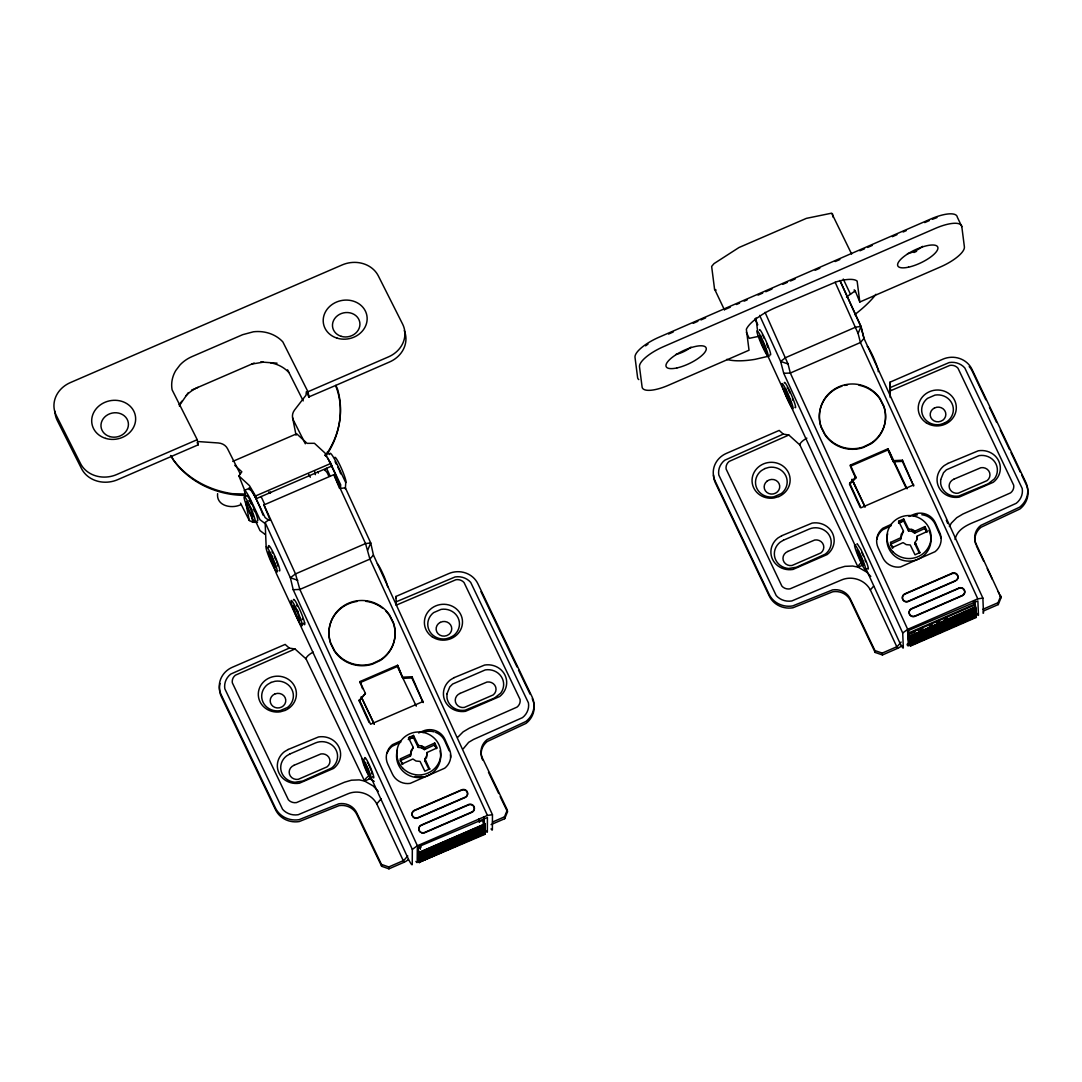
<?xml version="1.0" encoding="UTF-8"?>
<svg xmlns="http://www.w3.org/2000/svg" width="1082" height="1082" viewBox="0 0 1082 1082"><rect width="100%" height="100%" fill="white"/><g stroke="black" fill="none" stroke-linecap="round" stroke-linejoin="round"><path stroke-width="1.5" d="M249.279 489.754L249.469 488.212L253.323 493.149L265.09 517.548L268.931 520.415M266.131 546.112L265.144 522.511L270.311 518.738L263.94 504.929L333.878 474.646L365.527 543.57L369.909 559.11L487.427 815.409L492.459 814.719L492.378 829.637A11.036 1.231 66.6 0 1 491.039 828.907M265.144 522.511L290.382 577.761L293.208 589.717L412.323 849.411L412.256 864.315A11.036 1.231 66.6 0 1 407.711 857.593L371.261 778.107M421.236 846.976L417.706 848.491L417.652 859.676L418.937 862.435L484.371 833.411L484.831 834.371L418.937 862.435M484.844 831.585L484.384 830.611L484.831 832.978L419.41 861.299L418.964 858.932L419.41 859.906L484.844 831.585L484.398 829.218L484.844 830.178L419.424 858.513L418.964 857.539L419.41 859.906M419.424 858.513L418.977 856.146L419.424 857.106L484.858 828.785L484.411 826.418L484.858 827.392L419.437 855.713L418.977 854.739L419.424 857.106M419.437 855.713L418.991 853.346L419.437 854.32L484.871 825.999L484.425 823.632L484.871 824.592L419.451 852.927L418.991 851.953L419.437 854.32M419.397 862.706L418.95 860.339L419.41 861.299M419.451 852.927L417.706 848.491M483.113 823.361L483.14 820.17L479.61 821.698M484.831 834.371L484.384 832.004L484.831 832.978M484.844 830.178L484.398 827.825L484.858 828.785M484.858 827.392L484.411 825.025L484.871 825.999M484.871 824.592L483.14 820.17M914.655 533.142L914.709 531.276L924.921 526.569L924.839 528.435L914.655 533.142L911.734 531.303L908.528 530.91L908.582 529.044L903.686 518.995L898.669 521.254L903.47 531.073L901.211 534.319L900.833 537.686L890.594 542.407L892.258 547.992M340.194 488.496L345.334 487.793L345.334 488.848L345.753 482.653L335.988 461.946A20.112 2.259 66.6 0 0 330.132 453.29L329.942 453.804M892.298 546.139L892.948 547.979M899.642 520.74L899.602 522.606L898.628 523.106L898.669 521.254M890.716 544.665L890.594 542.407M891.013 545.842L891.068 543.976M900.833 537.686L900.779 539.553L890.554 544.273M903.47 531.073L900.711 538.241M903.686 518.995L903.632 520.861L908.528 530.91M911.734 531.303L911.788 529.436L908.582 529.044M913.654 532.263L913.708 530.396L911.788 529.436M919.213 552.807L915.047 544.273L915.102 542.407L916.806 539.742L917.171 536.09L927.315 531.411L924.921 526.569M917.171 536.09L917.211 539.553M889.972 382.203L890.27 395.241L889.972 382.203L942.841 359.197A22.073 20.774 -7.4 0 1 971.974 369.3L1025.871 482.464A22.073 20.774 -7.4 0 1 1019.609 507.174L980.806 525.406A16.555 15.581 -7.4 0 0 976.113 543.935L1001.053 597.656L998.267 604.567L983.159 611.127M263.94 504.929L270.216 520.266L270.311 518.738L295.508 573.893L299.849 589.433L417.368 845.745L412.323 849.411M217.604 493.663C216.211 506.133 231.994 509.095 240.934 504.604M424.36 749.61L424.509 747.716L434.721 743.023L434.531 744.943L424.36 749.61L421.439 747.77L418.234 747.364L418.382 745.471L413.486 735.422L408.469 737.667L413.27 747.486L411.025 750.732L410.633 754.086L400.421 758.793L401.977 764.406M850.357 465.125L850.29 466.301L887.957 449.909L888.038 448.746L850.357 465.125L855.821 477.04L855.74 478.203L849.6 484.33L860.231 507.526M849.6 484.33L849.681 483.167L855.821 477.04M893.489 460.648L902.456 460.202L913.668 486.007L902.374 461.365L893.407 461.811L888.038 448.746M902.374 461.365L902.456 460.202M340.492 487.941L340.708 484.831L330.957 464.124A20.112 2.259 66.6 0 0 327.251 457.605M402.125 762.512L402.734 764.365M409.442 737.153L408.32 739.561L409.172 738.938M890.188 397.473L890.188 387.586L949.212 362.551A16.717 15.73 -7.4 0 1 964.806 367.948L1022.219 488.509A16.717 15.73 -7.4 0 1 1016.241 503.306L981.563 519.049C971.568 523.431 957.611 527.069 955.054 539.499M400.435 761.079L400.421 758.793M400.272 760.687L410.484 755.993L410.633 754.086M413.486 735.422L413.324 737.329L418.234 747.364M413.27 747.486L410.862 752.626L410.484 755.993M421.439 747.77L421.588 745.877L418.382 745.471M423.36 748.73L423.508 746.837L421.588 745.877M428.932 769.275L424.753 760.727L424.915 758.834L426.619 756.183L426.984 752.531L437.128 747.878L434.721 743.023M426.984 752.531L426.47 758.076M919.943 552.78L915.102 542.407M362.538 688.707L359.954 681.565L397.594 665.268L402.91 678.36L411.877 677.927L423.17 702.57L412.026 676.737L403.059 677.17M369.097 722.506L359.129 700.757L365.405 693.467L359.954 681.565M365.405 693.467L359.129 700.757M402.91 678.36L397.594 665.268M411.877 677.927L412.026 676.737M429.743 769.207L424.915 758.834M369.706 779.311L369.801 778.35A5.478 1.758 -25.6 0 1 370.247 777.62M249.469 488.212L244.437 490.389L245.425 496.827M277.56 566.035L277.56 564.885M491.093 824.592L504.685 818.709L504.51 816.842L507.296 809.945L482.45 758.117A16.555 15.567 -5.3 0 1 487.103 739.615L525.879 721.491A22.073 20.747 -5.3 0 0 532.073 696.822L477.879 583.739A22.073 20.747 -5.3 0 0 448.719 573.609L395.877 596.48L396.283 603.715M504.685 818.709L507.472 811.825L507.296 809.945M998.267 604.567L998.023 602.715L1000.809 595.803M367.785 549.954L370.734 542.961L345.334 487.793M982.875 598.116L977.776 598.846L860.42 342.534L858.094 333.445L861.056 326.453L839.916 280.481L860.812 326.548L863.991 338.382L982.875 598.116L983.484 612.804A11.036 1.096 66.5 0 1 982.943 612.98M188.336 392.604L180.329 404.222A33.975 29.944 -11.3 0 0 179.477 406.332M463.38 748.649L468.655 742.32L473.51 739.452L522.498 717.623A16.717 15.716 -5.3 0 0 528.435 702.867L470.697 582.387A16.717 15.716 -5.3 0 0 455.089 576.949L396.107 601.849L396.026 605.23L455.928 579.722A8.683 8.169 -5.3 0 1 464.043 582.535L520.077 699.459A8.683 8.156 -5.3 0 1 516.993 707.128L469.331 728.172L463.15 731.838L457.794 737.234M949.374 526.569L951.335 523.12L956.704 517.71L962.899 514.031L1010.588 492.865A8.683 8.169 -7.4 0 0 1013.685 485.196L957.962 368.178A8.683 8.169 -7.4 0 0 949.861 365.378L889.918 391.035M318.027 471.671L318.324 473.105M244.789 490.633L238.919 475.931L241.827 471.793L234.767 465.301M179.017 404.803L181.884 401.152M854.848 291.126L846.476 297.009M325.506 454.886L327.575 452.438A93.823 82.678 -11.3 0 0 337.516 389.06L335.799 385.381L308.979 396.864L306.368 391.698L305.976 395.214L294.588 409.97A11.699 10.306 -11.3 0 0 293.411 420.168L305.327 443.796M325.817 456.104C339.843 436.141 344.982 408.793 335.677 385.828M297.766 580.263L290.382 577.761L295.508 573.893L365.527 543.57L370.734 542.961L373.412 554.985L369.909 559.11L299.849 589.433L293.208 589.717M713.498 475.012A22.073 20.774 -7.4 0 0 715.391 482.897L769.288 596.06A22.073 20.774 -7.4 0 0 792.903 607.786L832.761 591.773A16.555 15.581 -7.4 0 1 850.466 600.564L875.162 652.432L882.452 654.962L897.546 648.375L870.361 589.947L873.58 586.187M901.117 642.072L897.316 646.522L882.209 653.109L874.932 650.58L850.222 598.711A16.555 15.581 -7.4 0 0 832.518 589.92L792.66 605.934A22.073 20.774 -7.4 0 1 769.045 594.207L715.148 481.044A22.073 20.774 -7.4 0 1 726.32 453.426L779.189 430.42L783.287 434.112L788.832 435.018L799.882 444.973L858.08 567.171L866.75 572.121L870.794 576.422M220.038 683.445A22.073 20.747 -5.3 0 0 221.377 696.727L275.585 809.823A22.073 20.747 -5.3 0 0 299.227 821.563L339.072 805.644A16.555 15.567 -5.3 0 1 356.803 814.462L381.648 866.29L388.938 868.832L404.032 862.286L376.766 803.872L381.148 798.827M407.752 855.93L403.857 860.406L388.763 866.952L381.473 864.423L356.627 812.582A16.555 15.567 -5.3 0 0 338.896 803.777L299.051 819.683A22.073 20.747 -5.3 0 1 275.41 807.943L221.215 694.847A22.073 20.747 -5.3 0 1 232.305 667.283L285.148 644.412L289.259 648.104L294.994 648.97L306.071 658.924L364.593 781.042L373.263 786.005L378.321 791.375M915.047 544.273L915.778 543.475M424.753 760.727L425.483 759.943M866.019 568.929L898.926 640.923A11.036 1.096 66.5 0 0 903.308 647.672L902.713 632.997L907.676 629.345L977.776 598.846M898.628 523.106L899.48 522.484M369.665 775.402L369.327 775.605A11.036 3.557 -25.6 0 0 364.593 781.042L359.238 779.892L351.434 780.19L344.468 782.232L296.468 802.587A8.683 8.156 -5.3 0 1 288.38 799.774L232.332 682.837A8.683 8.169 -5.3 0 1 235.416 675.182L294.994 648.97M767.124 481.044L769.316 479.894A7.763 7.304 -7.4 0 1 779.081 483.64A7.763 7.304 -7.4 0 1 775.618 493.135L773.278 493.96A7.763 7.304 -7.4 0 1 767.111 481.111M934.442 408.049L936.782 407.224A7.817 7.358 -7.4 0 1 942.936 420.141L940.745 421.29A7.817 7.358 -7.4 0 1 930.872 417.598A7.817 7.358 -7.4 0 1 934.361 408.022M440.36 622.38L442.7 621.568A7.817 7.358 -5.3 0 1 448.881 634.471L446.69 635.621A7.817 7.358 -5.3 0 1 436.803 631.915A7.817 7.358 -5.3 0 1 440.279 622.353M901.806 521.375L899.602 522.606L903.632 520.861L901.915 521.592M411.498 737.829L409.294 739.06L413.324 737.329L411.606 738.046M919.984 552.429L915.034 554.795L910.246 544.976L906.229 544.625L903.091 542.596L892.961 547.276M429.811 768.856L424.847 771.209L420.059 761.403L416.056 761.038L412.905 758.996L402.788 763.649M54.952 411.282A27.591 24.318 -11.3 0 0 57.265 420.492L81.542 468.655A27.591 24.318 -11.3 0 0 117.735 479.651L198.263 444.797L197.235 439.684L172.106 389.818A33.975 29.944 -11.3 0 1 175.798 370.49L180.045 364.905A33.975 29.944 -11.3 0 1 191.92 356.641L242.666 334.676L253.404 331.795A33.975 29.944 -11.3 0 1 282.835 341.885L307.951 391.752L308.979 396.864M307.951 391.752L388.479 356.884A27.591 24.318 -11.3 0 0 402.612 324.1L378.348 275.937A27.591 24.318 -11.3 0 0 342.142 264.941L70.371 382.595A27.591 24.318 -11.3 0 0 56.25 415.38L80.514 463.542A27.591 24.318 -11.3 0 0 116.707 474.538L197.235 439.684M335.799 385.381L389.506 361.997A27.591 24.318 -11.3 0 0 404.303 330.659M668.568 334.04L673.193 332.025M693.251 323.302L697.876 321.286M700.974 319.934L705.599 317.919M725.657 309.195L730.296 307.18M736.463 304.502L739.547 303.149M744.173 301.148L747.27 299.795M758.063 295.102L762.702 293.087M765.786 291.748L771.953 289.056M782.759 284.363L787.385 282.348M790.469 280.995L795.108 278.994M815.165 270.257L819.791 268.241M835.223 261.533L839.862 259.518M859.919 250.794L864.545 248.779M867.629 247.44L872.268 245.425M892.325 236.688L896.951 234.686M903.132 231.994L906.216 230.655M924.731 222.594L929.357 220.579M855.037 290.409L859.811 302.013L940.38 266.97A27.591 8.859 -25.4 0 0 964.387 246.818L961.803 226.598L957.313 217.157A27.591 8.859 -25.4 0 0 930.953 218.916L659.019 337.219A27.591 8.859 -25.4 0 0 635.012 357.358L637.609 377.591A27.591 8.859 -25.4 0 0 638.772 379.593M783.287 434.112L724.778 460.202A16.717 15.73 -7.4 0 0 718.8 474.998L776.213 595.56A16.717 15.73 -7.4 0 0 791.808 600.956L841.336 580.047C851.804 575.408 864.978 579.776 870.361 589.947M788.832 435.018L729.227 461.378A8.683 8.169 -7.4 0 0 726.13 469.061L781.853 586.065A8.683 8.169 -7.4 0 0 789.941 588.879L837.955 568.402L844.934 566.346L852.724 566.035L858.08 567.171L863.328 564.885M913.735 484.844L860.961 507.81L849.681 483.167M909.029 516.452L913.438 514.532A16.555 16.176 3.8 0 1 935.321 522.741L939.731 532.642A16.446 16.068 3.8 0 1 935.105 551.671L900.549 566.941A16.676 16.298 3.8 0 1 882.682 557.46L878.097 547.641A16.757 16.379 3.8 0 1 882.817 528.246L891.419 524.283M891.257 525.649L882.709 529.761A16.757 16.379 3.8 0 0 876.826 539.377M955.528 580.966L908.19 601.565A4.139 4.044 3.8 0 1 902.726 599.509A4.139 4.044 3.8 0 1 904.809 594.18L952.133 573.582A4.139 4.044 3.8 0 1 956.447 580.425M974.503 604.27L974.598 605.095L909.137 633.579L909.042 632.754L974.503 604.27L973.354 601.835M910.76 633.754L915.331 631.766M918.375 630.441L922.932 628.453M929.032 625.802L932.075 624.476M936.633 622.488L939.69 621.163M944.248 619.188L947.291 617.863M975.572 607.218L910.124 636.392L975.572 607.218L973.827 603.499M975.166 607.624L975.653 609.288L910.192 637.771L909.705 636.108L975.139 606.934L975.599 607.908M911.044 636.257L915.615 634.268M910.165 637.082L975.626 608.598M975.234 609.004L975.707 610.667L910.246 639.151L909.759 637.487L975.193 608.314L975.653 609.288M910.219 638.461L975.68 609.977M975.288 610.383L975.761 612.033L910.3 640.517L909.827 638.867L975.261 609.693L975.707 610.667M910.273 639.827L975.734 611.344M982.916 609.274L998.023 602.715M911.531 640.422L914.574 639.097M919.145 637.109L922.189 635.783M928.275 633.132L932.846 631.144M935.889 629.819L940.461 627.831M955.677 621.217L960.248 619.229M963.291 617.903L967.863 615.915M975.396 613.061L975.883 614.792L910.422 643.276L909.935 641.545L975.788 612.723L975.342 611.749L909.881 640.246L909.462 639.3L910.111 641.924L975.788 612.723M907.338 643.912L909.854 642.816M910.381 642.586L975.856 614.103M922.175 637.69L909.989 642.992L910.476 644.642L975.91 615.482L910.449 643.966M922.378 637.447L975.666 614.265L975.22 613.318M975.409 614.982L975.991 617.538L910.53 646.022L909.854 642.64L910.3 643.587L975.883 614.792M910.097 635.702L908.366 631.983L908.826 642.978L910.111 645.738L914.709 643.154M963.426 621.947L966.469 620.622M975.964 616.767L910.489 645.251L910.057 644.372L975.856 615.928L975.964 616.767L975.504 615.82M975.964 616.848L910.503 645.332L908.866 642.438L907.5 630.671M911.626 645.075L975.545 616.564L975.991 617.538M191.541 390.142L254.135 363.052M232.752 461.392L296.684 433.774L307.085 443.35L314.429 443.295L324.938 452.966L331.931 465.963L256.42 498.599L249.428 487.684L250.104 489.362M238.919 475.931L249.428 485.602L255.568 495.962L331.092 463.326M289.259 648.104L230.791 674.059A16.717 15.716 -5.3 0 0 224.84 688.815L282.578 809.295A16.717 15.716 -5.3 0 0 298.199 814.719L347.687 793.918C358.183 789.319 371.342 793.715 376.766 803.872M359.806 682.756L397.446 666.458M423.319 701.393L370.585 724.223L359.278 699.581M401.043 740.737L392.428 744.687A16.757 16.365 7 0 0 387.735 764.054L392.333 773.873A16.676 16.284 7 0 0 410.2 783.382L444.729 768.193A16.446 16.054 7 0 0 449.341 749.19L444.932 739.29A16.555 16.162 7 0 0 423.048 731.04L418.639 732.96M400.786 742.144L392.239 746.242A16.757 16.365 7 0 0 387.167 753.072M374.183 781.407L369.841 778.769L364.593 781.042M417.368 845.745L487.427 815.409M419.451 852.224L484.871 823.902M418.991 852.643L484.411 824.322M463.11 834.249L467.681 832.274M419.437 853.617L484.871 825.296M492.432 822.063L504.51 816.842M418.977 854.05L482.883 826.378M419.437 855.01L484.858 826.689M418.977 855.443L484.398 827.121M422.021 854.821L426.578 852.846M419.424 856.417L484.858 828.095M418.964 856.836L484.398 828.514M419.424 857.81L484.844 829.488M418.964 858.242L450.91 844.406M453.953 843.081L482.87 830.57M419.41 859.203L484.844 830.881M418.95 859.635L484.384 831.314M419.41 860.609L484.831 832.274M420.465 860.379L484.371 832.707M419.397 862.002L484.831 833.681M369.841 778.769L368.786 779.04M932.413 219.321L936.971 217.577M859.811 302.013L857.133 281.077A33.975 10.901 -25.4 0 0 836.143 281.902L775.267 307.748A33.975 10.901 -25.4 0 0 762.228 314.551L756.602 318.365A33.975 10.901 -25.4 0 0 746.35 329.28L749.028 350.216L668.446 385.26A27.591 8.859 -25.4 0 1 642.099 387.031L639.503 366.798A27.591 8.859 -25.4 0 1 663.509 346.659L935.443 228.356A27.591 8.859 -25.4 0 1 961.803 226.598M769.532 355.978L755.06 359.346A93.823 30.107 -25.4 0 1 726.766 359.373M758.874 336.313L749.231 338.341L746.337 332.255M251.849 364.039L263.251 362.172L277.06 363.173M783.733 373.304L790.32 373.033L860.42 342.534L863.991 338.382L861.056 326.453L855.767 327.102L785.708 357.587L780.636 361.442L783.733 373.304L902.713 632.997M245.411 494.068L232.292 493.676A93.823 82.678 -11.3 0 1 173.485 460.066L171.538 456.482M245.79 495.34C216.441 495.772 185.671 481.125 170.564 455.508M240.529 503.144L249.306 520.51L252.796 522.254L257.502 522.39M198.817 441.605L218.334 442.971A11.699 10.306 -11.3 0 1 227.531 448.692L240.177 473.794M260.667 361.956L263.251 362.172M907.676 629.345L790.32 373.033L788.021 363.944L780.636 361.442L759.645 315.403M325.925 455.928L325.087 455.468M265.117 534.413L260.005 530.613L255.839 521.713M265.144 523.566L260.032 519.752L250.28 499.045A20.112 2.245 66.6 0 0 244.437 490.389M851.629 254.027L831.679 213.168L806.388 218.361L738.992 247.521L714.012 263.616L711.645 266.415L714.539 289.029L724.534 310.061M762.675 335.718L762.188 335.041M913.708 530.396L914.709 531.276M324.952 455.049L326.088 456.049M423.508 746.837L424.509 747.716M275.139 566.657C273.489 565.061 266.794 550.197 269.959 552.726M787.155 387.843L787.642 388.519M867.48 568.469L867.656 568.713A13.795 1.366 66.5 0 0 866.574 562.356L861.083 549.697L857.214 543.719A13.795 1.366 66.5 0 0 857.052 544.26M271.974 551.861L272.705 553.064M924.434 527.664L926.909 531.952M329.428 461.716L331.931 465.963M436.601 748.446L434.531 744.943L436.33 748.568M329.239 454.521L327.481 451.694L327.684 453.358M198.263 444.797L197.154 442.606M287.569 369.828L303.217 400.881M390.142 616.848L393.361 623.246A33.109 32.325 7 0 1 380.35 660.426L372.6 664.105A33.109 32.325 7 0 1 334.46 651.188L330.646 643.587A33.109 32.325 7 0 1 357.006 601.43M924.839 528.435L926.638 532.073M271.528 555.512L272.285 557.081M480.949 591.638L517.074 667.039M518.521 670.056L530.085 694.184M488.469 772.183L498.694 793.525M500.155 796.582L507.472 811.825M985.864 399.813L972.218 371.153A22.073 20.774 -7.4 0 0 969.202 366.568M989.462 407.359L996.644 422.453M1000.241 430L1009.574 449.612M1011.021 452.628L1020.353 472.239M1021.8 475.268L1026.101 484.317A22.073 20.774 -7.4 0 1 1019.853 509.027L981.049 527.259A16.555 15.581 -7.4 0 0 975.829 544.53M976.356 545.788L983.619 561.044M987.257 568.672L992.343 579.357M998.145 591.556L1001.053 597.656M854.144 289.854L855.267 292.208M843.27 279.048L850.52 294.277M754.898 318.744L757.806 324.83M397.405 666.62L416.259 706.154M374.264 724.007L361.185 696.727L374.115 724.061M974.152 604.202L974.598 605.095M974.246 604.987L974.896 607.597M975.125 612.48L975.572 613.426L975.477 612.683M975.315 614.157L975.761 615.103M889.228 451.153L907.068 488.807M888.092 450.031L906.161 488.212M852.034 479.218L865.018 506.606M852.156 479.867L865.032 507.093M907.893 630.319L909.042 632.754M909.137 633.579L908.691 632.632L910.3 640.517M909.935 641.545L910.3 643.587M852.224 479.948L855.767 487.482M364.255 763.094L276.37 573.514L269.54 555.255M975.315 611.073L975.761 612.033M975.369 612.439L975.815 613.413M975.68 614.36L975.937 616.158M910.124 636.392L909.678 635.432L909.705 636.108M910.192 637.771L909.732 636.798L909.759 637.487M910.246 639.151L909.8 638.177L909.827 638.867M910.422 643.276L909.813 639.421M910.084 645.061L910.53 646.022M855.537 546.41L766.124 352.245M835.128 282.226L858.094 333.445M339.572 488.401L333.878 474.646M887.957 449.909L893.407 461.811M850.966 467.789L855.74 478.203M373.412 554.985L492.459 814.719M765.042 312.319L788.021 363.944M274.287 556.202L275.166 558.163M449.152 750.746L444.729 740.845A16.555 16.162 7 0 0 435.519 732.298M251.876 509.703L251.295 508.418M275.288 558.434L275.991 560.138M254.54 511.57L253.837 509.703M865.127 560.151L865.681 561.761M792.43 398.812L792.984 400.421M767.463 346.01L768.017 347.62L767.49 346.024A8.277 0.825 66.5 0 0 766.746 344.157M276.694 562.004L277.222 563.614M274.76 563.113L275.274 564.682M255.568 495.962L256.42 498.599M304.624 622.759L304.056 620.662A13.795 1.542 66.6 0 0 297.685 605.298A13.795 1.542 66.6 0 0 293.493 599.915M308.532 395.985L308.789 397.256M314.727 471.509L315.362 474.66M292.573 417.652L296.076 435.235M251.2 514.248L252.796 522.254M245.736 502.603L249.306 520.51M882.209 653.109L882.452 654.962M874.932 650.58L875.162 652.432M832.504 213.83L832.897 216.968M755.966 317.919L757.4 329.483M890.432 389.547L890.188 387.586L890.445 389.655M910.043 644.304L910.138 645.129M974.855 601.037L976.329 613.9M395.877 596.48L396.053 598.36M388.763 866.952L388.938 868.832M381.473 864.423L381.648 866.29M483.938 816.653L485.047 831.314M478.92 818.979L479.164 822.198M420.154 846.083L420.398 849.302M788.332 389.682A8.277 0.825 66.5 0 1 790.009 393.023M946.304 520.158A13.795 1.366 66.5 0 1 947.683 523.458M841.864 386.233A33.109 32.365 3.8 0 0 821.076 427.187L824.89 434.775A33.109 32.365 3.8 0 0 863.03 447.637L870.794 443.931A33.109 32.365 3.8 0 0 883.818 406.683L880.018 399.096A33.109 32.365 3.8 0 0 858.973 385.219M844.636 385.463A33.109 32.365 3.8 0 1 847.49 384.922M861.84 552.564A8.277 0.825 66.5 0 1 863.585 556.324M913.343 516.046A16.555 16.176 3.8 0 1 917.482 514.843M921.796 514.734A16.555 16.176 3.8 0 1 935.213 524.256L939.636 534.156A16.446 16.068 3.8 0 1 940.867 538.187M901.779 645.562A5.518 1.785 -25.5 0 1 897.546 648.375M763.365 336.881A8.277 0.825 66.5 0 1 764.163 338.423M858.08 567.171A11.036 3.571 -25.5 0 1 860.69 563.262M799.882 444.973A11.036 3.571 -25.5 0 1 806.874 438.156M769.992 354.558A13.795 1.366 66.5 0 0 769.41 349.621A13.795 1.366 66.5 0 0 763.419 335.555L762.066 332.999A13.795 1.366 66.5 0 0 759.388 330.118M794.959 407.359A13.795 1.366 66.5 0 0 794.377 402.409A13.795 1.366 66.5 0 0 788.386 388.357L787.033 385.801A13.795 1.366 66.5 0 0 784.355 382.906M975.22 610.64A11.036 1.096 66.5 0 0 978.453 614.995L977.871 600.916L909.827 629.9L907.771 631.415L908.353 645.481A11.036 1.096 66.5 0 1 907.108 644.723M867.196 346.389A13.795 1.366 66.5 0 1 869.739 349.811L871.091 352.367A13.795 1.366 66.5 0 1 878.178 371.708M716.135 290.071A8.724 2.8 -25.4 0 1 714.539 289.029M645.575 345.848A24.805 7.966 -25.4 0 1 647.956 344.171M922.594 246.358A13.795 4.423 -25.4 0 1 907.487 253.702M690.952 347.133A13.795 4.423 -25.4 0 1 675.844 354.477M875.933 294.29A93.823 30.107 -25.4 0 1 854.645 314.7M916.603 251.281A16.555 5.315 -25.4 0 1 913.979 252.498M928.856 530.396A22.073 21.505 1.5 0 1 910.828 561.071A22.073 21.505 1.5 0 1 887.686 533.778M270.324 492.04A10.996 1.231 66.6 0 1 268.918 491.891M308.681 474.389A190.959 21.383 66.6 0 1 310.331 477.23M270.581 362.795A33.975 29.944 -11.3 0 1 288.948 372.573M186.158 395.593A33.975 29.944 -11.3 0 1 198.047 387.329M324.816 470.481A8.277 0.92 66.6 0 1 324.681 469.602L327.116 472.591A8.277 0.92 66.6 0 1 328.874 476.323M331.538 466.112A19.314 2.164 66.6 0 1 339.856 486.345M421.453 832.856A4.139 4.044 7 0 0 424.617 832.788L471.928 812.312A4.139 4.044 7 0 0 473.997 806.969A4.139 4.044 7 0 0 468.533 804.913L421.223 825.39A4.139 4.044 7 0 0 420.506 832.356M365.648 601.294A33.109 32.325 7 0 1 382.757 608.355M385.936 611.222A33.109 32.325 7 0 1 389.547 615.644M246.52 496.016A13.795 1.542 66.6 0 1 253.648 507.674A13.795 1.542 66.6 0 1 257.07 520.496M422.859 732.595A16.555 16.162 7 0 1 434.153 731.851M371.572 771.858A6.614 0.744 66.6 0 1 371.559 773.644M367.312 762.364A6.614 0.744 66.6 0 1 367.866 763.283M368.529 764.501A6.614 0.744 66.6 0 1 369.233 765.948M369.936 767.503A6.614 0.744 66.6 0 1 371.14 770.573M364.864 759.158A11.036 1.231 66.6 0 1 370.436 767.381A11.036 1.231 66.6 0 1 372.438 776.714M279.048 570.606A13.795 1.542 66.6 0 0 278.656 565.602A13.795 1.542 66.6 0 0 272.705 551.522L271.339 548.966A13.795 1.542 66.6 0 0 268.688 547.519M249.185 500.587A8.277 0.933 66.6 0 1 249.726 501.277M250.442 502.44A8.277 0.933 66.6 0 1 251.254 503.969M334.73 457.835A13.795 1.555 66.6 0 1 341.155 467.83A13.795 1.555 66.6 0 1 345.848 482.613M412.932 816.842A4.139 4.044 7 0 0 417.841 817.992L465.138 797.515A4.139 4.044 7 0 0 467.221 792.186A4.139 4.044 7 0 0 461.757 790.131L414.447 810.607A4.139 4.044 7 0 0 412.364 815.936M335.068 461.743A13.795 1.555 66.6 0 1 336.434 464.3M337.895 467.302A13.795 1.555 66.6 0 1 338.882 469.466M339.369 470.575A13.795 1.555 66.6 0 1 340.722 473.862M450.382 754.763A16.446 16.054 7 0 1 450.599 757.562M483.979 827.514A11.036 1.231 66.6 0 0 487.346 831.815L487.414 817.519L419.451 846.327L417.354 847.855L417.287 862.138A11.036 1.231 66.6 0 1 415.948 861.407M249.239 500.723A8.277 0.92 66.6 0 1 249.78 501.412M326.507 468.29A19.314 2.164 66.6 0 1 329.929 475.661M253.472 493.933A19.314 2.164 66.6 0 1 263.048 515.14M261.06 496.57A19.314 2.164 66.6 0 1 264.481 503.955M532.249 698.702A22.073 20.747 -5.3 0 1 526.055 723.371L487.265 741.495A16.555 15.567 -5.3 0 0 482.626 759.983M408.293 859.46A5.518 1.785 -25.6 0 1 404.032 862.273M306.071 658.924A11.036 3.557 -25.6 0 1 313.198 652.081M377.32 563.708A13.795 1.555 66.6 0 1 382.987 573.947A13.795 1.555 66.6 0 1 387.694 586.796M304.61 622.732A13.795 1.542 66.6 0 1 303.149 623.232M298.226 612.277A8.277 0.933 66.6 0 1 297.415 610.302M296.725 605.284A8.277 0.933 66.6 0 1 297.428 606.434M302.405 618.444A8.277 0.933 66.6 0 1 302.405 619.607M421.858 776.457A19.314 18.8 4.6 0 1 415.136 776.376M439.995 750.881A22.073 21.491 4.6 0 1 418.342 777.593A22.073 21.491 4.6 0 1 397.351 750.205M766.015 350.784L765.082 350.216A8.277 0.825 66.5 0 1 759.74 338.314L759.334 335.92L760.173 336.813A8.277 0.825 66.5 0 1 764.96 347.106L766.015 350.784M790.983 403.586L790.076 403.031A8.277 0.825 66.5 0 1 784.707 391.116L784.301 388.722L785.14 389.615A8.277 0.825 66.5 0 1 789.928 399.894L790.983 403.586M863.679 564.926L862.787 564.371A8.277 0.825 66.5 0 1 857.404 552.456L856.998 550.062L857.837 550.954A8.277 0.825 66.5 0 1 862.625 561.247L863.679 564.926M446.934 693.887L446.988 698.039A15.865 14.918 -5.4 0 0 465.165 710.198L494.569 697.985L500.655 693.197A15.865 14.905 -5.3 0 0 501.291 676.629A15.865 14.905 -5.3 0 0 485.277 669.907L452.628 684.04L449.787 686.894L446.934 693.887M940.664 479.705L940.704 483.87A15.865 14.918 -7.4 0 0 958.841 496.016L988.258 483.735L994.358 478.92A15.865 14.918 -7.4 0 0 995.048 462.325A15.865 14.918 -7.4 0 0 979.048 455.63L946.385 469.831L943.531 472.712L940.664 479.705M764.879 468.56L761.363 470.656A15.865 14.932 -7.5 0 0 756.873 488.415A15.865 14.932 -7.5 0 0 773.819 496.841L781.312 493.581A15.865 14.932 -7.5 0 0 785.816 475.823A15.865 14.932 -7.5 0 0 768.856 467.397L764.879 468.56M271.041 682.444L267.525 684.527A15.865 14.918 -5.3 0 0 263.061 702.245A15.865 14.918 -5.3 0 0 280.062 710.685L287.541 707.452A15.865 14.918 -5.3 0 0 291.991 689.721A15.865 14.918 -5.3 0 0 275.004 681.281L271.041 682.444M944.126 423.251L940.001 424.536A15.865 14.932 -7.4 0 1 923.041 416.11A15.865 14.932 -7.4 0 1 927.531 398.352L935.024 395.092A15.865 14.932 -7.4 0 1 951.984 403.518A15.865 14.932 -7.4 0 1 947.494 421.277L944.126 423.251M450.261 637.514L446.136 638.786A15.865 14.918 -5.3 0 1 429.148 630.346A15.865 14.918 -5.3 0 1 433.598 612.628L441.091 609.382A15.865 14.918 -5.3 0 1 458.078 617.822A15.865 14.918 -5.3 0 1 453.628 635.553L450.261 637.514M781.731 535.725L777.944 537.97A19.07 17.948 -7.4 0 0 772.534 559.326A19.07 17.948 -7.4 0 0 792.93 569.457L827.121 554.579A19.07 17.948 -7.4 0 0 832.518 533.223A19.07 17.948 -7.4 0 0 812.136 523.093L781.731 535.725M783.463 540.216L780.203 542.15A15.865 14.918 -7.4 0 0 774.996 558.082A15.865 14.918 -7.4 0 0 788.535 568.483L796.338 567.238L825.336 554.106A15.865 14.932 -7.4 0 0 827.676 533.047C823.159 528.002 815.422 526.339 809.228 529.057L783.463 540.216M787.791 551.441L785.87 552.577A7.817 7.358 -7.4 0 0 792.01 565.494L820.886 552.929A7.817 7.358 -7.4 0 0 814.732 540.013L787.791 551.441M947.913 463.421L944.113 465.666A19.07 17.948 -7.4 0 0 938.716 487.022A19.07 17.948 -7.4 0 0 959.112 497.138L993.29 482.261A19.07 17.948 -7.4 0 0 998.7 460.918A19.07 17.948 -7.4 0 0 978.304 450.788L947.913 463.421M953.959 479.137L952.038 480.273A7.817 7.358 -7.4 0 0 958.192 493.189L987.068 480.624A7.817 7.358 -7.4 0 0 980.914 467.708L953.959 479.137M274.828 693.981L273.137 694.969A7.763 7.304 -5.3 0 0 279.264 707.844L281.658 707.06A7.763 7.304 -5.3 0 0 285.107 697.579A7.763 7.304 -5.3 0 0 275.328 693.832L274.828 693.981M288.137 749.501L284.35 751.747A19.07 17.934 -5.3 0 0 278.994 773.048A19.07 17.934 -5.3 0 0 299.416 783.206L333.594 768.409A19.07 17.934 -5.3 0 0 338.937 747.094A19.07 17.934 -5.3 0 0 318.514 736.95L288.137 749.501M289.8 754.019L286.554 755.939A15.865 14.905 -5.3 0 0 281.374 771.831A15.865 14.905 -5.3 0 0 294.953 782.259L302.744 781.028L331.741 767.963A15.865 14.918 -5.2 0 0 334.013 746.945C329.496 741.9 321.76 740.223 315.552 742.915L289.8 754.019M293.979 765.299L292.059 766.421A7.817 7.358 -5.3 0 0 298.24 779.338L327.102 766.84A7.817 7.358 -5.3 0 0 320.908 753.938L293.979 765.299M454.21 677.602L450.423 679.848A19.07 17.934 -5.3 0 0 445.081 701.15A19.07 17.934 -5.3 0 0 465.503 711.307L499.668 696.51A19.07 17.934 -5.3 0 0 505.023 675.195A19.07 17.934 -5.3 0 0 484.601 665.051L454.21 677.602M460.053 693.4L458.132 694.522A7.817 7.358 -5.3 0 0 464.327 707.439L493.176 694.942A7.817 7.358 -5.3 0 0 486.995 682.039L460.053 693.4M870.834 443.35L863.071 447.055A33.109 32.365 3.8 0 1 824.93 434.193L821.116 426.606A33.109 32.365 3.8 0 1 837.901 387.248A33.109 32.365 3.8 0 1 880.058 398.501L883.859 406.102A33.109 32.365 3.8 0 1 870.834 443.35M380.431 659.831L372.668 663.509A33.109 32.325 7 0 1 334.527 650.593L330.713 642.992A33.109 32.325 7 0 1 347.471 603.715A33.109 32.325 7 0 1 389.615 615.049L393.429 622.65A33.109 32.325 7 0 1 380.431 659.831M952.16 573.23L904.822 593.829A4.139 4.044 3.8 0 0 902.74 599.158A4.139 4.044 3.8 0 0 908.217 601.213L955.541 580.615A4.139 4.044 3.8 0 0 957.638 575.286A4.139 4.044 3.8 0 0 952.16 573.23M958.936 588.013L911.599 608.611A4.139 4.044 3.8 0 0 909.516 613.954A4.139 4.044 3.8 0 0 914.98 616.01L962.317 595.411A4.139 4.044 3.8 0 0 964.4 590.069A4.139 4.044 3.8 0 0 958.936 588.013M958.909 588.365L911.571 608.963A4.139 4.044 3.8 0 0 909.489 614.306A4.139 4.044 3.8 0 0 914.966 616.348L962.29 595.763A4.139 4.044 3.8 0 0 964.373 590.42A4.139 4.044 3.8 0 0 958.909 588.365M461.798 789.765L414.487 810.242A4.139 4.044 7 0 0 412.404 815.585A4.139 4.044 7 0 0 417.882 817.64L465.192 797.163A4.139 4.044 7 0 0 467.262 791.835A4.139 4.044 7 0 0 461.798 789.765M468.574 804.548L421.263 825.039A4.139 4.044 7 0 0 419.194 830.367A4.139 4.044 7 0 0 424.658 832.423L471.968 811.946A4.139 4.044 7 0 0 474.051 806.617A4.139 4.044 7 0 0 468.574 804.548M778.851 496.557L774.09 497.963A19.07 17.948 -7.4 0 1 752.774 475.593A19.07 17.948 -7.4 0 1 783.584 466.518A19.07 17.948 -7.4 0 1 778.851 496.557M285.161 710.401L280.387 711.794A19.07 17.934 -5.3 0 1 259.017 689.41A19.07 17.934 -5.3 0 1 289.827 680.416A19.07 17.934 -5.3 0 1 285.161 710.401M370.653 778.688L369.922 777.769A11.009 1.231 66.6 0 1 363.268 763.337A11.009 1.231 66.6 0 1 364.161 760.849A11.009 1.231 66.6 0 1 370.666 775.726L371.112 777.403A11.009 1.231 66.6 0 1 370.653 778.688M270.202 552.604L268.836 550.062A13.795 1.542 66.6 0 0 268.39 555.445A13.795 1.542 66.6 0 0 277.222 571.918A13.795 1.542 66.6 0 0 270.202 552.604M760.903 336.651L759.564 334.095A13.795 1.366 66.5 0 0 759.402 339.383A13.795 1.366 66.5 0 0 768.098 355.897A13.795 1.366 66.5 0 0 760.903 336.651M785.884 389.439L784.531 386.883A13.795 1.366 66.5 0 0 784.382 392.171A13.795 1.366 66.5 0 0 793.065 408.698A13.795 1.366 66.5 0 0 785.884 389.439M858.581 550.792L857.228 548.236A13.795 1.366 66.5 0 0 857.079 553.524A13.795 1.366 66.5 0 0 865.776 570.038A13.795 1.366 66.5 0 0 858.581 550.792M302.121 623.854L301.54 621.744A13.795 1.542 66.6 0 0 292.005 601.051A13.795 1.542 66.6 0 0 295.67 614.711A13.795 1.542 66.6 0 0 302.094 623.814M926.084 422.67A19.07 17.948 -7.4 0 0 956.217 409.551A19.07 17.948 -7.4 0 0 929.519 391.67A19.07 17.948 -7.4 0 0 926.084 422.67M908.515 267.173A22.073 7.087 -25.4 0 0 937.918 247.67A22.073 7.087 -25.4 0 0 906.878 254.432A22.073 7.087 -25.4 0 0 908.515 267.173M676.872 367.948A22.073 7.087 -25.4 0 0 706.262 348.431A22.073 7.087 -25.4 0 0 675.236 355.207A22.073 7.087 -25.4 0 0 676.872 367.948M893.205 552.023A22.073 21.505 1.5 0 0 930.263 542.894A22.073 21.505 1.5 0 0 903.565 516.182A22.073 21.505 1.5 0 0 893.205 552.023M269.35 555.972A8.277 0.933 66.6 0 0 275.044 567.13A8.277 0.933 66.6 0 0 270.892 555.485A8.277 0.933 66.6 0 0 269.35 555.972M109.701 436.56A13.795 12.159 -11.3 0 0 128.271 422.535A13.795 12.159 -11.3 0 0 106.117 415.799A13.795 12.159 -11.3 0 0 109.701 436.56M105.684 438.399A22.073 19.449 -11.3 0 0 135.399 415.961A22.073 19.449 -11.3 0 0 99.936 405.195A22.073 19.449 -11.3 0 0 105.684 438.399M341.209 336.34A13.795 12.159 -11.3 0 0 359.779 322.314A13.795 12.159 -11.3 0 0 337.625 315.579A13.795 12.159 -11.3 0 0 341.209 336.34M337.192 338.179A22.073 19.449 -11.3 0 0 366.906 315.741A22.073 19.449 -11.3 0 0 331.444 304.975A22.073 19.449 -11.3 0 0 337.192 338.179M245.655 503.292A13.795 1.542 66.6 0 0 255.122 521.889A13.795 1.542 66.6 0 0 248.197 502.494A13.795 1.542 66.6 0 0 245.655 503.292M247.251 505.659A8.277 0.92 66.6 0 0 252.931 516.831A8.277 0.92 66.6 0 0 248.779 505.186A8.277 0.92 66.6 0 0 247.251 505.659M364.796 765.975A6.614 0.744 66.6 0 0 369.327 774.874A6.614 0.744 66.6 0 0 366.027 765.583A6.614 0.744 66.6 0 0 364.796 765.975M432.273 636.879A19.07 17.934 -5.3 0 0 462.406 623.841A19.07 17.934 -5.3 0 0 435.64 605.934A19.07 17.934 -5.3 0 0 432.273 636.879M294.209 609.531A8.277 0.933 66.6 0 0 299.89 620.689A8.277 0.933 66.6 0 0 295.751 609.044A8.277 0.933 66.6 0 0 294.209 609.531M403.031 768.409A22.073 21.491 4.6 0 0 440.076 759.348A22.073 21.491 4.6 0 0 413.365 732.609A22.073 21.491 4.6 0 0 403.031 768.409"/></g></svg>
